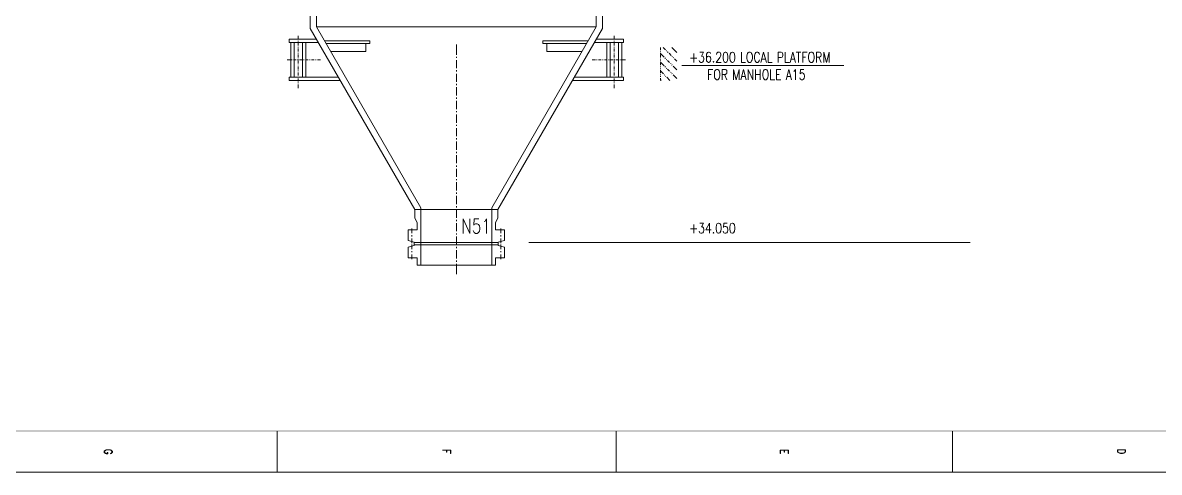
# Model space of a CAD drawing. Header units: millimetres. Extents: x 0 to 588, y 0 to 874.
# Drawn here: x 193 to 386, y 0 to 76.3 of the extents above; entities that cross this region are included whole.
import ezdxf

# ---------------------------------------------------------------- set-up
doc = ezdxf.new("R2010")
doc.units = ezdxf.units.MM
doc.layers.get('0').update_dxf_attribs({"lineweight": 18})

msp = doc.modelspace()

# ---------------------------------------------------------------- hatches: boundary and pattern name
for points in [[(6.99, 7.15), (6.99, 6.82), (580.62, 7.15)], [(6.99, 6.82), (580.62, 7.15), (580.62, 6.82)]]:
    msp.add_hatch(color=0).paths.add_polyline_path(points, flags=0)

# ---------------------------------------------------------------- linework, layer by layer
at = {"color": 0, "lineweight": 0}
for points in [[(241.85, 301.73), (241.85, 75.35)], [(242.89, 302.66), (242.89, 75.63)], [(290.41, 302.66), (290.41, 75.63)], [(291.46, 79.25), (291.46, 75.35)], [(241.85, 75.35), (259.59, 44.62)], [(242.89, 75.63), (260.65, 44.89)], [(290.41, 75.61), (242.89, 75.61)], [(290.41, 75.63), (272.67, 44.89)], [(291.46, 75.35), (273.71, 44.62)], [(238.29, 72.96), (238.29, 73.51)], [(242.91, 73.51), (238.29, 73.51)], [(239.82, 74.1), (239.82, 73.45)], [(290.41, 73.51), (295.02, 73.51)], [(293.48, 74.1), (293.48, 73.45)], [(295.02, 72.96), (295.02, 73.51)], [(243.23, 72.96), (238.29, 72.96)], [(238.57, 67.1), (238.57, 72.96)], [(239.12, 67.1), (239.12, 72.96)], [(239.82, 73.24), (239.82, 73.13)], [(239.82, 72.92), (239.82, 72.43)], [(239.82, 72.22), (239.82, 72.11)], [(239.82, 71.92), (239.82, 71.42)], [(240.52, 67.1), (240.52, 72.96)], [(241.09, 67.1), (241.09, 72.96)], [(244.28, 73.24), (251.99, 73.24), (251.99, 72.81)], [(244.52, 72.81), (251.99, 72.81)], [(245.32, 71.42), (251.29, 71.42)], [(251.29, 71.42), (251.29, 72.81)], [(266.66, 72.64), (266.66, 70.89)], [(289.03, 73.24), (281.33, 73.24), (281.33, 72.81)], [(288.78, 72.81), (281.33, 72.81)], [(282.02, 71.42), (282.02, 72.81)], [(287.97, 71.42), (282.02, 71.42)], [(290.07, 72.96), (295.02, 72.96)], [(292.23, 67.1), (292.23, 72.96)], [(292.78, 67.1), (292.78, 72.96)], [(293.48, 73.24), (293.48, 73.13)], [(293.48, 72.92), (293.48, 72.43)], [(293.48, 72.22), (293.48, 72.11)], [(293.48, 71.92), (293.48, 71.42)], [(294.17, 67.1), (294.17, 72.96)], [(294.75, 67.1), (294.75, 72.96)], [(301.31, 71.73), (301.31, 72.11)], [(301.31, 71.42), (301.31, 71.52)], [(302.18, 71.73), (301.77, 72.11)], [(302.39, 71.5), (302.32, 71.59)], [(304.1, 71.29), (303.25, 72.11)], [(238.46, 70.02), (237.93, 70.02)], [(238.78, 70.02), (238.68, 70.02)], [(239.48, 70.02), (238.99, 70.02)], [(239.8, 70.02), (239.69, 70.02)], [(239.82, 71.23), (239.82, 71.12)], [(239.82, 70.91), (239.82, 70.42)], [(239.82, 70.21), (239.82, 70.1)], [(239.82, 69.89), (239.82, 69.41)], [(240.5, 70.02), (240.01, 70.02)], [(240.81, 70.02), (240.71, 70.02)], [(241.51, 70.02), (241.02, 70.02)], [(241.83, 70.02), (241.72, 70.02)], [(242.53, 70.02), (242.04, 70.02)], [(242.85, 70.02), (242.74, 70.02)], [(243.59, 70.02), (243.06, 70.02)], [(266.66, 70.55), (266.66, 70.34)], [(266.66, 69.98), (266.66, 68.58)], [(289.73, 70.02), (290.26, 70.02)], [(290.47, 70.02), (290.58, 70.02)], [(290.79, 70.02), (291.27, 70.02)], [(291.49, 70.02), (291.59, 70.02)], [(291.8, 70.02), (292.29, 70.02)], [(292.5, 70.02), (292.61, 70.02)], [(292.8, 70.02), (293.31, 70.02)], [(293.48, 71.23), (293.48, 71.12)], [(293.48, 70.91), (293.48, 70.42)], [(293.48, 70.21), (293.48, 70.1)], [(293.48, 69.89), (293.48, 69.41)], [(293.5, 70.02), (293.6, 70.02)], [(293.81, 70.02), (294.3, 70.02)], [(294.51, 70.02), (294.62, 70.02)], [(294.83, 70.02), (295.36, 70.02)], [(301.31, 71.12), (301.31, 71.23)], [(301.94, 70.48), (301.31, 71.12)], [(301.31, 70.42), (301.31, 70.91)], [(301.31, 70.1), (301.31, 70.21)], [(301.31, 69.79), (301.31, 69.89)], [(301.94, 69), (301.31, 69.64)], [(301.31, 69.09), (301.31, 69.57)], [(302.15, 70.25), (302.09, 70.34)], [(302.39, 70.04), (302.3, 70.1)], [(302.62, 71.29), (302.54, 71.35)], [(302.87, 69.55), (302.54, 69.89)], [(303.11, 70.78), (302.77, 71.14)], [(303.34, 70.57), (303.25, 70.63)], [(303.55, 70.34), (303.49, 70.42)], [(304.1, 69.81), (303.7, 70.19)], [(306.43, 70.32), (307.49, 70.32)], [(306.96, 71.08), (306.96, 69.57)], [(308, 71.31), (308.65, 71.31), (308.29, 70.65), (308.46, 70.65), (308.59, 70.57), (308.65, 70.48), (308.69, 70.23), (308.69, 70.08), (308.65, 69.83), (308.53, 69.66), (308.36, 69.57), (308.19, 69.57), (308, 69.66), (307.95, 69.74), (307.89, 69.91)], [(309.82, 71.08), (309.75, 71.25), (309.58, 71.31), (309.46, 71.31), (309.29, 71.25), (309.16, 70.99), (309.12, 70.57), (309.12, 70.15), (309.16, 69.83), (309.29, 69.66), (309.46, 69.57), (309.52, 69.57), (309.69, 69.66), (309.82, 69.83), (309.86, 70.08), (309.86, 70.15), (309.82, 70.4), (309.69, 70.57), (309.52, 70.65), (309.46, 70.65), (309.29, 70.57), (309.16, 70.4), (309.12, 70.15)], [(310.85, 70.91), (310.85, 70.99), (310.92, 71.16), (310.98, 71.25), (311.09, 71.31), (311.32, 71.31), (311.45, 71.25), (311.49, 71.16), (311.55, 70.99), (311.55, 70.82), (311.49, 70.65), (311.38, 70.4), (310.79, 69.57), (311.62, 69.57)], [(315.07, 71.31), (315.07, 69.57), (315.76, 69.57)], [(318.13, 70.91), (318.09, 71.08), (317.97, 71.25), (317.86, 71.31), (317.63, 71.31), (317.5, 71.25), (317.39, 71.08), (317.33, 70.91), (317.27, 70.65), (317.27, 70.23), (317.33, 70), (317.39, 69.83), (317.5, 69.66), (317.63, 69.57), (317.86, 69.57), (317.97, 69.66), (318.09, 69.83), (318.13, 70)], [(318.37, 69.57), (318.83, 71.31), (319.3, 69.57)], [(318.56, 70.15), (319.13, 70.15)], [(319.6, 71.31), (319.6, 69.57), (320.29, 69.57)], [(321.29, 69.57), (321.29, 71.31), (321.82, 71.31), (321.99, 71.25), (322.05, 71.16), (322.11, 70.99), (322.11, 70.74), (322.05, 70.57), (321.99, 70.48), (321.82, 70.4), (321.29, 70.4)], [(322.52, 71.31), (322.52, 69.57), (323.21, 69.57)], [(323.32, 69.57), (323.79, 71.31), (324.25, 69.57)], [(323.51, 70.15), (324.08, 70.15)], [(324.38, 71.31), (325.18, 71.31)], [(324.78, 71.31), (324.78, 69.57)], [(325.48, 69.57), (325.48, 71.31), (326.24, 71.31)], [(325.48, 70.48), (325.95, 70.48)], [(327.81, 69.57), (327.81, 71.31), (328.34, 71.31), (328.51, 71.25), (328.57, 71.16), (328.63, 70.99), (328.63, 70.82), (328.57, 70.65), (328.51, 70.57), (328.34, 70.48), (327.81, 70.48)], [(328.23, 70.48), (328.63, 69.57)], [(329.04, 69.57), (329.04, 71.31), (329.5, 69.57), (329.97, 71.31), (329.97, 69.57)], [(239.82, 69.19), (239.82, 69.09)], [(239.82, 68.88), (239.82, 68.39)], [(239.82, 68.18), (239.82, 68.07)], [(239.82, 67.86), (239.82, 67.37)], [(266.66, 68.24), (266.66, 68.03)], [(266.66, 67.67), (266.66, 66.27)], [(293.48, 69.19), (293.48, 69.09)], [(293.48, 68.88), (293.48, 68.39)], [(293.48, 68.18), (293.48, 68.07)], [(293.48, 67.86), (293.48, 67.37)], [(301.31, 68.77), (301.31, 68.88)], [(301.31, 68.45), (301.31, 68.56)], [(301.31, 67.75), (301.31, 68.24)], [(301.82, 67.65), (301.31, 68.16)], [(302.15, 68.77), (302.09, 68.86)], [(302.39, 68.56), (302.3, 68.62)], [(302.87, 68.07), (302.54, 68.41)], [(303.11, 69.32), (303.02, 69.41)], [(303.11, 67.84), (303.02, 67.92)], [(303.32, 69.11), (303.25, 69.17)], [(303.32, 67.63), (303.25, 67.69)], [(304.1, 68.33), (303.47, 68.96)], [(304.97, 69.05), (332.44, 69.05)], [(309.48, 66.63), (309.48, 68.37), (310.24, 68.37)], [(311.81, 66.63), (311.81, 68.37), (312.34, 68.37), (312.5, 68.3), (312.57, 68.22), (312.61, 68.05), (312.61, 67.88), (312.57, 67.71), (312.5, 67.63), (312.34, 67.54), (311.81, 67.54)], [(313.73, 66.63), (313.73, 68.37), (314.2, 66.63), (314.66, 68.37), (314.66, 66.63)], [(314.96, 66.63), (315.43, 68.37), (315.89, 66.63)], [(316.19, 66.63), (316.19, 68.37), (316.99, 66.63), (316.99, 68.37)], [(317.46, 68.37), (317.46, 66.63)], [(318.28, 68.37), (318.28, 66.63)], [(320.02, 68.37), (320.02, 66.63), (320.72, 66.63)], [(321.01, 66.63), (321.01, 68.37), (321.78, 68.37)], [(322.64, 66.63), (323.11, 68.37), (323.57, 66.63)], [(323.98, 68.05), (324.1, 68.14), (324.27, 68.37), (324.27, 66.63)], [(325.67, 68.37), (325.1, 68.37), (325.04, 67.63), (325.1, 67.71), (325.27, 67.8), (325.44, 67.8), (325.63, 67.71), (325.73, 67.54), (325.8, 67.29), (325.8, 67.12), (325.73, 66.89), (325.63, 66.72), (325.44, 66.63), (325.27, 66.63), (325.1, 66.72), (325.04, 66.8), (324.97, 66.97)], [(238.29, 67.1), (238.29, 66.53), (246.95, 66.53)], [(246.61, 67.1), (238.29, 67.1)], [(239.82, 67.16), (239.82, 67.06)], [(239.82, 66.84), (239.82, 66.36)], [(239.82, 66.15), (239.82, 66.04)], [(239.82, 65.83), (239.82, 65.19)], [(266.66, 65.93), (266.66, 65.72)], [(286.36, 66.53), (295.02, 66.53)], [(286.68, 67.1), (295.02, 67.1)], [(293.48, 67.16), (293.48, 67.06)], [(293.48, 66.84), (293.48, 66.36)], [(293.48, 66.15), (293.48, 66.04)], [(293.48, 65.83), (293.48, 65.19)], [(295.02, 66.53), (295.02, 67.1)], [(301.31, 67.44), (301.31, 67.54)], [(301.31, 67.12), (301.31, 67.23)], [(301.31, 66.53), (301.31, 66.91)], [(301.43, 66.53), (301.31, 66.67)], [(302.05, 67.42), (301.96, 67.5)], [(302.26, 67.2), (302.2, 67.27)], [(302.92, 66.53), (302.41, 67.06)], [(304.1, 66.84), (303.47, 67.48)], [(309.48, 67.54), (309.94, 67.54)], [(312.21, 67.54), (312.61, 66.63)], [(315.13, 67.2), (315.72, 67.2)], [(317.46, 67.54), (318.28, 67.54)], [(321.01, 67.54), (321.48, 67.54)], [(321.01, 66.63), (321.78, 66.63)], [(322.81, 67.2), (323.41, 67.2)], [(266.66, 65.36), (266.66, 63.97)], [(266.66, 63.63), (266.66, 63.42)], [(266.66, 63.06), (266.66, 61.66)], [(266.66, 61.32), (266.66, 61.11)], [(266.66, 60.75), (266.66, 59.35)], [(266.66, 59.01), (266.66, 58.8)], [(266.66, 58.44), (266.66, 57.04)], [(266.66, 56.71), (266.66, 56.49)], [(266.66, 56.13), (266.66, 54.74)], [(266.66, 54.4), (266.66, 54.19)], [(266.66, 53.85), (266.66, 52.45)], [(266.66, 52.09), (266.66, 51.88)], [(266.66, 51.54), (266.66, 50.14)], [(266.66, 49.78), (266.66, 49.57)], [(266.66, 49.23), (266.66, 47.84)], [(266.66, 47.48), (266.66, 47.27)], [(266.66, 46.93), (266.66, 45.53)], [(266.66, 44.62), (259.59, 44.62), (259.59, 43.16)], [(260.65, 35.16), (260.65, 44.89)], [(266.66, 45.17), (266.66, 44.96)], [(266.66, 44.62), (266.66, 43.22)], [(266.66, 44.62), (273.71, 44.62), (273.71, 43.16)], [(272.67, 35.16), (272.67, 44.89)], [(259.59, 43.16), (260.01, 42.42), (260.01, 41.17), (258.49, 41.17)], [(266.66, 42.86), (266.66, 42.65)], [(267.8, 40.56), (267.8, 43.01), (268.94, 40.56), (268.94, 43.01)], [(270.49, 43.01), (269.68, 43.01), (269.6, 41.95), (269.68, 42.08), (269.92, 42.19), (270.17, 42.19), (270.43, 42.08), (270.57, 41.85), (270.66, 41.49), (270.66, 41.25), (270.57, 40.92), (270.43, 40.68), (270.17, 40.56), (269.92, 40.56), (269.68, 40.68), (269.6, 40.79), (269.52, 41.02)], [(271.4, 42.55), (271.55, 42.65), (271.8, 43.01), (271.8, 40.56)], [(273.71, 43.16), (273.28, 42.42), (273.28, 41.17), (274.83, 41.17)], [(259.52, 39.07), (258.49, 39.35), (258.49, 41.17)], [(259.1, 41.4), (259.1, 40.6)], [(266.66, 42.31), (266.66, 40.92)], [(266.66, 40.56), (266.66, 40.34)], [(273.77, 39.07), (274.83, 39.35), (274.83, 41.17)], [(274.19, 41.4), (274.19, 40.6)], [(306.43, 41.32), (307.47, 41.32)], [(306.96, 42.08), (306.96, 40.58)], [(308, 42.31), (308.63, 42.31), (308.29, 41.66), (308.46, 41.66), (308.59, 41.57), (308.63, 41.49), (308.69, 41.23), (308.69, 41.06), (308.63, 40.83), (308.53, 40.66), (308.36, 40.58), (308.17, 40.58), (308, 40.66), (307.93, 40.75), (307.89, 40.92)], [(309.63, 42.31), (309.05, 41.15), (309.92, 41.15)], [(309.63, 42.31), (309.63, 40.58)], [(312.65, 42.31), (312.08, 42.31), (312.02, 41.57), (312.08, 41.66), (312.25, 41.74), (312.42, 41.74), (312.59, 41.66), (312.72, 41.49), (312.78, 41.23), (312.78, 41.06), (312.72, 40.83), (312.59, 40.66), (312.42, 40.58), (312.25, 40.58), (312.08, 40.66), (312.02, 40.75), (311.95, 40.92)], [(259.1, 40.26), (259.1, 40.05)], [(259.1, 39.69), (259.1, 38.88)], [(259.1, 37.89), (259.1, 38.69)], [(259.52, 39.07), (259.52, 39.01), (266.66, 39.01)], [(259.52, 38.52), (259.52, 39.01)], [(266.66, 40.01), (266.66, 38.61)], [(266.66, 39.01), (273.77, 39.01)], [(273.77, 39.07), (273.77, 39.01)], [(273.77, 38.52), (273.77, 39.01)], [(274.19, 40.26), (274.19, 40.05)], [(274.19, 39.69), (274.19, 38.88)], [(274.19, 37.89), (274.19, 38.69)], [(278.96, 39.01), (353.91, 39.01)], [(280.18, 39.01), (346.92, 39.01)], [(281.39, 39.01), (339.92, 39.01)], [(259.52, 38.52), (258.49, 38.23), (258.49, 36.43)], [(259.1, 37.34), (259.1, 37.55)], [(259.1, 36.2), (259.1, 36.98)], [(266.66, 38.59), (259.52, 38.59)], [(266.66, 38.59), (273.77, 38.59)], [(266.66, 38.25), (266.66, 38.04)], [(266.66, 37.7), (266.66, 36.3)], [(273.77, 38.52), (274.83, 38.23), (274.83, 36.43)], [(274.19, 37.34), (274.19, 37.55)], [(274.19, 36.2), (274.19, 36.98)], [(260.01, 35.16), (260.01, 36.43), (258.49, 36.43)], [(266.66, 35.16), (260.01, 35.16)], [(266.66, 35.94), (266.66, 35.75)], [(266.66, 35.39), (266.66, 33.63)], [(266.66, 35.16), (273.28, 35.16)], [(273.28, 35.16), (273.28, 36.43), (274.83, 36.43)], [(236.22, 0), (236.22, 6.99)], [(293.79, 0), (293.79, 6.99)], [(350.94, 0), (350.94, 6.99)], [(207.92, 3.13), (208.05, 3.17), (208.17, 3.28), (208.24, 3.37), (208.24, 3.56), (208.17, 3.64), (208.05, 3.75), (207.92, 3.79), (207.71, 3.83), (207.37, 3.83), (207.18, 3.79), (207.05, 3.75), (206.9, 3.64), (206.84, 3.56), (206.84, 3.37), (206.9, 3.28), (207.05, 3.17), (207.18, 3.13), (207.45, 3.13), (207.45, 3.37)], [(207.92, 3.13), (207.92, 3.17), (208.05, 3.22), (208.11, 3.28), (208.17, 3.37), (208.17, 3.56), (208.11, 3.64), (208.05, 3.68), (207.92, 3.75), (207.71, 3.79), (207.37, 3.79), (207.18, 3.75), (207.05, 3.68), (206.99, 3.64), (206.9, 3.56), (206.9, 3.37), (206.99, 3.28), (207.05, 3.22), (207.18, 3.17), (207.37, 3.17), (207.37, 3.37), (207.45, 3.37)], [(265.71, 3.77), (264.31, 3.77)], [(265.64, 3.73), (264.31, 3.73), (264.31, 3.77)], [(265.05, 3.73), (265.05, 3.43), (264.99, 3.43), (264.99, 3.73)], [(265.64, 3.73), (265.64, 3.2), (265.71, 3.2)], [(265.71, 3.77), (265.71, 3.2)], [(323.07, 3.77), (321.67, 3.77)], [(321.73, 3.73), (321.73, 3.2), (321.67, 3.2), (321.67, 3.77)], [(323, 3.73), (321.73, 3.73)], [(322.41, 3.73), (322.41, 3.43), (322.35, 3.43), (322.35, 3.73)], [(323, 3.73), (323, 3.2), (323.07, 3.2)], [(323.07, 3.77), (323.07, 3.2)], [(380.32, 3.83), (378.93, 3.83)], [(380.32, 3.83), (380.32, 3.51), (380.26, 3.37), (380.13, 3.28), (380.01, 3.24), (379.79, 3.2), (379.45, 3.2), (379.26, 3.24), (379.14, 3.28), (378.99, 3.37), (378.93, 3.51), (378.93, 3.83)], [(380.26, 3.79), (378.99, 3.79)], [(380.26, 3.79), (380.26, 3.51), (380.2, 3.37), (380.13, 3.32), (380.01, 3.28), (379.79, 3.24), (379.45, 3.24), (379.26, 3.28), (379.14, 3.32), (379.07, 3.37), (378.99, 3.51), (378.99, 3.79)], [(0, 0), (587.61, 0)]]:
    msp.add_lwpolyline(points, dxfattribs=at)
for points in [[(310.32, 69.74), (310.28, 69.66), (310.32, 69.57), (310.39, 69.66)], [(312.31, 71.31), (312.14, 71.25), (312.02, 70.99), (311.95, 70.57), (311.95, 70.32), (312.02, 69.91), (312.14, 69.66), (312.31, 69.57), (312.42, 69.57), (312.61, 69.66), (312.72, 69.91), (312.78, 70.32), (312.78, 70.57), (312.72, 70.99), (312.61, 71.25), (312.42, 71.31)], [(313.48, 71.31), (313.31, 71.25), (313.18, 70.99), (313.12, 70.57), (313.12, 70.32), (313.18, 69.91), (313.31, 69.66), (313.48, 69.57), (313.58, 69.57), (313.77, 69.66), (313.88, 69.91), (313.94, 70.32), (313.94, 70.57), (313.88, 70.99), (313.77, 71.25), (313.58, 71.31)], [(316.34, 71.31), (316.23, 71.25), (316.1, 71.08), (316.04, 70.91), (316, 70.65), (316, 70.23), (316.04, 70), (316.1, 69.83), (316.23, 69.66), (316.34, 69.57), (316.57, 69.57), (316.7, 69.66), (316.8, 69.83), (316.87, 70), (316.93, 70.23), (316.93, 70.65), (316.87, 70.91), (316.8, 71.08), (316.7, 71.25), (316.57, 71.31)], [(326.83, 71.31), (326.71, 71.25), (326.6, 71.08), (326.54, 70.91), (326.47, 70.65), (326.47, 70.23), (326.54, 70), (326.6, 69.83), (326.71, 69.66), (326.83, 69.57), (327.07, 69.57), (327.17, 69.66), (327.3, 69.83), (327.34, 70), (327.41, 70.23), (327.41, 70.65), (327.3, 71.08), (327.17, 71.25), (327.07, 71.31)], [(310.81, 68.37), (310.71, 68.3), (310.58, 68.14), (310.51, 67.97), (310.47, 67.71), (310.47, 67.29), (310.51, 67.06), (310.58, 66.89), (310.71, 66.72), (310.81, 66.63), (311.04, 66.63), (311.17, 66.72), (311.28, 66.89), (311.34, 67.06), (311.4, 67.29), (311.4, 67.71), (311.34, 67.97), (311.28, 68.14), (311.17, 68.3), (311.04, 68.37)], [(319.02, 68.37), (318.92, 68.3), (318.79, 68.14), (318.75, 67.97), (318.69, 67.71), (318.69, 67.29), (318.75, 67.06), (318.79, 66.89), (318.92, 66.72), (319.02, 66.63), (319.26, 66.63), (319.38, 66.72), (319.49, 66.89), (319.55, 67.06), (319.62, 67.29), (319.62, 67.71), (319.55, 67.97), (319.49, 68.14), (319.38, 68.3), (319.26, 68.37)], [(310.32, 40.75), (310.26, 40.66), (310.32, 40.58), (310.39, 40.66)], [(311.15, 42.31), (310.96, 42.23), (310.85, 41.99), (310.79, 41.57), (310.79, 41.32), (310.85, 40.92), (310.96, 40.66), (311.15, 40.58), (311.26, 40.58), (311.43, 40.66), (311.55, 40.92), (311.62, 41.32), (311.62, 41.57), (311.55, 41.99), (311.43, 42.23), (311.26, 42.31)], [(313.48, 42.31), (313.29, 42.23), (313.18, 41.99), (313.12, 41.57), (313.12, 41.32), (313.18, 40.92), (313.29, 40.66), (313.48, 40.58), (313.58, 40.58), (313.75, 40.66), (313.88, 40.92), (313.94, 41.32), (313.94, 41.57), (313.88, 41.99), (313.75, 42.23), (313.58, 42.31)]]:
    msp.add_lwpolyline(points, close=True, dxfattribs=at)

doc.saveas('drawing.dxf')
